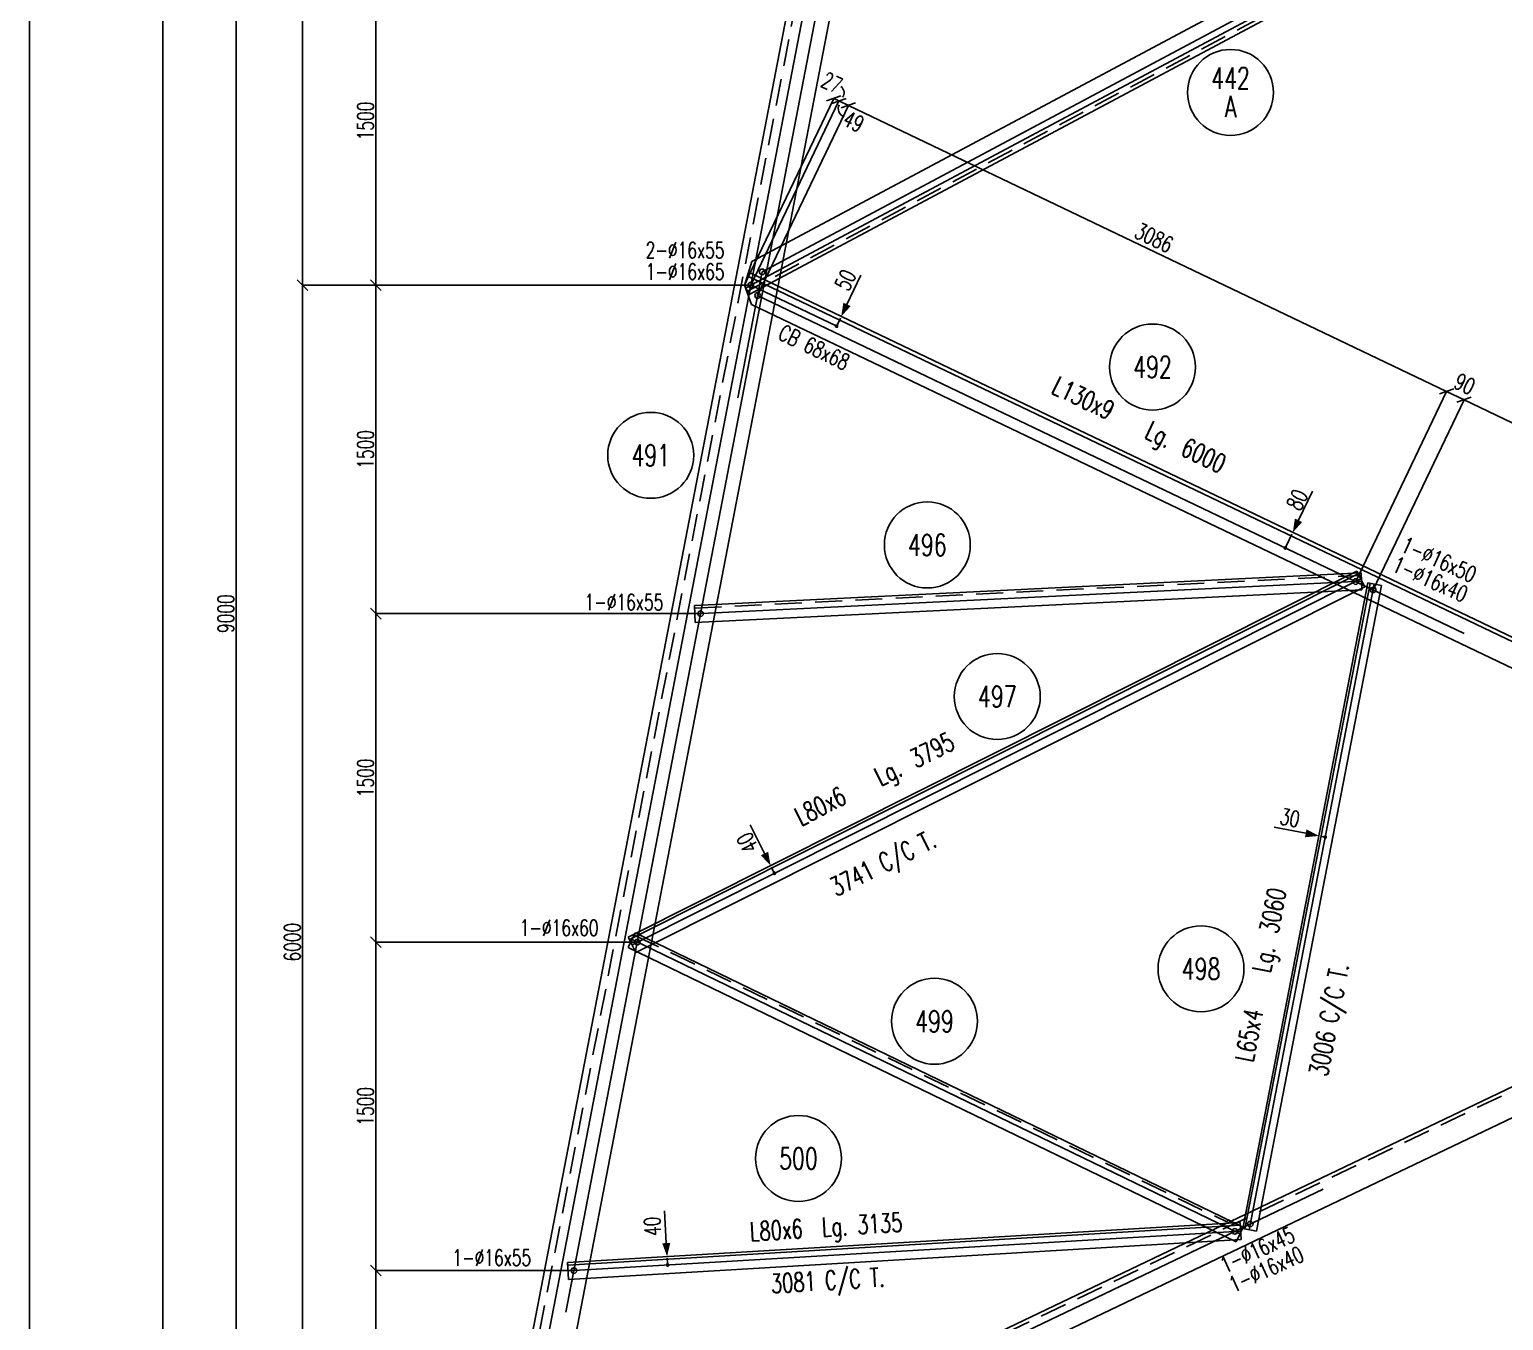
# Model space of a CAD drawing. Extents: x 550527 to 570802, y -80343 to -65993.
# Drawn here: x 550527 to 557388, y -75288 to -69280 of the extents above; entities that cross this region are included whole.
import ezdxf
from ezdxf.enums import TextEntityAlignment as Align

# ---------------------------------------------------------------- set-up
doc = ezdxf.new("R2010")
doc.units = 0
doc.header["$LTSCALE"] = 250
doc.header["$MEASUREMENT"] = 0
doc.linetypes.add('DASHED', pattern=[0.75, 0.5, -0.25])
doc.layers.get('0').update_dxf_attribs({"linetype": 'CONTINUOUS'})
doc.layers.get('DEFPOINTS').update_dxf_attribs({"linetype": 'CONTINUOUS'})
for name, color, linetype in [('ASSI', 6, 'CONTINUOUS'), ('BOLLINI_1', 7, 'CONTINUOUS'), ('BOLLINI_5', 7, 'CONTINUOUS'), ('FORI', 2, 'CONTINUOUS'), ('LINEA_ANG', 2, 'CONTINUOUS'), ('LS', 7, 'CONTINUOUS'), ('QT_MAL', 7, 'CONTINUOUS'), ('QT_MPR', 7, 'CONTINUOUS'), ('TRAT-Y', 7, 'DASHED')]:
    doc.layers.add(name, color=color, linetype=linetype)
doc.styles.add('QUOTE', font='ROMANS8.SHX', dxfattribs={"width": 0.7})
doc.styles.add('RQL', font='ROMANS8.SHX', dxfattribs={"width": 0.7})
doc.styles.add('RS', font='ROMANS8.shx', dxfattribs={"width": 0.7})
doc.styles.get("Standard").update_dxf_attribs({"font": 'ROMANS8.SHX', "width": 0.7})
doc.dimstyles.new('FRECCE1', dxfattribs={"dimtxt": 75, "dimasz": 8.33, "dimexe": 0, "dimexo": 0, "dimgap": 1, "dimtad": 1, "dimzin": 0, "dimdsep": 46, "dimtxsty": 'RS', "dimblk1": 'QUOTP', "dimblk2": 'QUOTF', "dimsah": 1, "dimcen": 0, "dimclrd": 2, "dimclre": 2, "dimclrt": 7, "dimadec": 0, "dimazin": 0, "dimtfac": 1, "dimtix": 1, "dimtmove": 2, "dimatfit": 3, "dimldrblk": 'QUOTP', "dimfxl": 1, "dimtolj": 1, "dimtzin": 0, "dimarcsym": 0})
doc.dimstyles.new('TRATTO', dxfattribs={"dimscale": 0, "dimtxt": 75, "dimasz": 50, "dimexe": 0, "dimexo": 0, "dimgap": 10, "dimtad": 1, "dimrnd": 0.5, "dimdsep": 46, "dimtxsty": 'RS', "dimblk1": 'OBLIQUE', "dimblk2": 'OBLIQUE', "dimsah": 1, "dimcen": 0.09, "dimclrd": 2, "dimclre": 2, "dimclrt": 7, "dimadec": 0, "dimazin": 0, "dimtfac": 1, "dimtix": 1, "dimtmove": 2, "dimatfit": 3, "dimfxl": 1, "dimtolj": 1, "dimtzin": 0, "dimarcsym": 0})

# ---------------------------------------------------------------- blocks, each defined once
blk = doc.blocks.new('ASSE98')
blk.add_line((0, 0), (1, 0))
at = {"color": 7, "style": 'QUOTE', "width": 0.5, "flags": 1}
for tag, p in [('TI', (1.38308, 6.82731)), ('DI_S', (1.38308, 6.42178)), ('D_S', (1.38308, 6.02092)), ('E_S', (1.38308, 5.68065)), ('NFORI', (1.36454, 5.29792)), ('ALAR', (1.36349, 4.93246)), ('FAM', (1.3775, 4.54645)), ('ALA', (1.38308, 4.19257)), ('DISP2', (1.38308, 3.84971)), ('DISP1', (1.38308, 3.50686)), ('PINZAF', (1.38308, 3.164)), ('PINZAI', (1.38308, 2.82114)), ('TRP', (1.38308, 2.47829)), ('NP', (1.38308, 2.13543)), ('SV', (1.38308, 1.79257)), ('PESO', (1.38308, 1.44971)), ('QUA', (1.38308, 1.10686)), ('LUN', (1.38308, 0.764)), ('PROF', (1.38308, 0.42114)), ('POS', (1.38308, 0.07829))]:
    blk.add_attdef(tag, p, '', height=0.2, dxfattribs=at)
at = {"color": 7, "flags": 1}
for tag, p in [('LAV1', (3.07431, 6.82847)), ('LAV2', (3.07431, 6.49513)), ('LAV3', (3.07431, 6.1618)), ('LAV4', (3.07431, 5.82847)), ('LAV5', (3.07431, 5.49513)), ('LAV6', (3.07431, 5.1618)), ('LAV7', (3.07431, 4.82847)), ('LAV8', (3.07431, 4.49513)), ('LAV9', (3.07431, 4.1618)), ('LAV10', (3.07431, 3.82847))]:
    blk.add_attdef(tag, p, '', height=0.2, dxfattribs=at)
blk = doc.blocks.new('16')
blk.add_circle((0, 0), 1)
blk = doc.blocks.new('_OBLIQUE')
at = {"color": 0, "linetype": 'ByBlock'}
blk.add_line((-0.5, -0.5), (0.5, 0.5), dxfattribs=at)
blk = doc.blocks.new('*D22')
at = {"layer": 'DEFPOINTS', "color": 0, "transparency": 16777216}
for p in [(553086.9, -67412.2), (551798.4, -70469.6), (553830.2, -70469.6)]:
    blk.add_point(p, dxfattribs=at)
at = {"layer": 'LS', "color": 2, "lineweight": -2, "transparency": 16777216}
for p, q in [((553086.9, -67412.2), (551798.4, -67412.2)), ((551798.4, -67412.2), (551798.4, -70469.6)), ((553830.2, -70469.6), (551798.4, -70469.6))]:
    blk.add_line(p, q, dxfattribs=at)
at = {"layer": 'LS', "color": 2, "lineweight": -2, "transparency": 16777216, "xscale": 50, "yscale": 50, "zscale": 50}
for p, rotation in [((551798.4, -67412.2), 90), ((551798.4, -70469.6), 270)]:
    blk.add_blockref('_OBLIQUE', p, dxfattribs=dict(at, rotation=rotation))
at = {"layer": 'LS', "color": 7, "transparency": 16777216, "insert": (551750.9, -68940.9), "char_height": 75, "attachment_point": 5, "rotation": 90, "style": 'RS'}
blk.add_mtext('\\A1;3000', dxfattribs=at)
blk = doc.blocks.new('*D24')
at = {"layer": 'DEFPOINTS', "color": 0, "transparency": 16777216}
for p in [(553145.3, -68940.9), (552139.1, -70469.6), (553884.8, -70469.6)]:
    blk.add_point(p, dxfattribs=at)
at = {"layer": 'LS', "color": 2, "lineweight": -2, "transparency": 16777216}
for p, q in [((553145.3, -68940.9), (552139.1, -68940.9)), ((552139.1, -68940.9), (552139.1, -70469.6)), ((553884.8, -70469.6), (552139.1, -70469.6))]:
    blk.add_line(p, q, dxfattribs=at)
at = {"layer": 'LS', "color": 2, "lineweight": -2, "transparency": 16777216, "xscale": 50, "yscale": 50, "zscale": 50}
for p, rotation in [((552139.1, -68940.9), 90), ((552139.1, -70469.6), 270)]:
    blk.add_blockref('_OBLIQUE', p, dxfattribs=dict(at, rotation=rotation))
at = {"layer": 'LS', "color": 7, "transparency": 16777216, "insert": (552091.6, -69705.3), "char_height": 75, "attachment_point": 5, "rotation": 90, "style": 'RS'}
blk.add_mtext('\\A1;1500', dxfattribs=at)
blk = doc.blocks.new('*D25')
at = {"layer": 'DEFPOINTS', "color": 0, "transparency": 16777216}
for p in [(553145.3, -70469.6), (552139.1, -71998.3), (553651.1, -71998.3)]:
    blk.add_point(p, dxfattribs=at)
at = {"layer": 'LS', "color": 2, "lineweight": -2, "transparency": 16777216}
for p, q in [((553145.3, -70469.6), (552139.1, -70469.6)), ((552139.1, -70469.6), (552139.1, -71998.3)), ((553651.1, -71998.3), (552139.1, -71998.3))]:
    blk.add_line(p, q, dxfattribs=at)
at = {"layer": 'LS', "color": 2, "lineweight": -2, "transparency": 16777216, "xscale": 50, "yscale": 50, "zscale": 50}
for p, rotation in [((552139.1, -70469.6), 90), ((552139.1, -71998.3), 270)]:
    blk.add_blockref('_OBLIQUE', p, dxfattribs=dict(at, rotation=rotation))
at = {"layer": 'LS', "color": 7, "transparency": 16777216, "insert": (552091.6, -71234), "char_height": 75, "attachment_point": 5, "rotation": 90, "style": 'RS'}
blk.add_mtext('\\A1;1500', dxfattribs=at)
blk = doc.blocks.new('*D26')
at = {"layer": 'DEFPOINTS', "color": 0, "transparency": 16777216}
for p in [(553086.9, -70469.6), (551798.4, -76584.4), (552139.1, -76584.4)]:
    blk.add_point(p, dxfattribs=at)
at = {"layer": 'LS', "color": 2, "lineweight": -2, "transparency": 16777216}
for p, q in [((553086.9, -70469.6), (551798.4, -70469.6)), ((551798.4, -70469.6), (551798.4, -76584.4)), ((552139.1, -76584.4), (551798.4, -76584.4))]:
    blk.add_line(p, q, dxfattribs=at)
at = {"layer": 'LS', "color": 2, "lineweight": -2, "transparency": 16777216, "xscale": 50, "yscale": 50, "zscale": 50}
for p, rotation in [((551798.4, -70469.6), 90), ((551798.4, -76584.4), 270)]:
    blk.add_blockref('_OBLIQUE', p, dxfattribs=dict(at, rotation=rotation))
at = {"layer": 'LS', "color": 7, "transparency": 16777216, "insert": (551750.9, -73527), "char_height": 75, "attachment_point": 5, "rotation": 90, "style": 'RS'}
blk.add_mtext('\\A1;6000', dxfattribs=at)
blk = doc.blocks.new('*D27')
at = {"layer": 'DEFPOINTS', "color": 0, "transparency": 16777216}
for p in [(553145.3, -71998.3), (552139.1, -73527), (553356.3, -73527)]:
    blk.add_point(p, dxfattribs=at)
at = {"layer": 'LS', "color": 2, "lineweight": -2, "transparency": 16777216}
for p, q in [((553145.3, -71998.3), (552139.1, -71998.3)), ((552139.1, -71998.3), (552139.1, -73527)), ((553356.3, -73527), (552139.1, -73527))]:
    blk.add_line(p, q, dxfattribs=at)
at = {"layer": 'LS', "color": 2, "lineweight": -2, "transparency": 16777216, "xscale": 50, "yscale": 50, "zscale": 50}
for p, rotation in [((552139.1, -71998.3), 90), ((552139.1, -73527), 270)]:
    blk.add_blockref('_OBLIQUE', p, dxfattribs=dict(at, rotation=rotation))
at = {"layer": 'LS', "color": 7, "transparency": 16777216, "insert": (552091.6, -72762.7), "char_height": 75, "attachment_point": 5, "rotation": 90, "style": 'RS'}
blk.add_mtext('\\A1;1500', dxfattribs=at)
blk = doc.blocks.new('*D28')
at = {"layer": 'DEFPOINTS', "color": 0, "transparency": 16777216}
for p in [(553356.3, -73527), (552139.1, -75055.7), (553061.5, -75055.7)]:
    blk.add_point(p, dxfattribs=at)
at = {"layer": 'LS', "color": 2, "lineweight": -2, "transparency": 16777216}
for p, q in [((553356.3, -73527), (552139.1, -73527)), ((552139.1, -73527), (552139.1, -75055.7)), ((553061.5, -75055.7), (552139.1, -75055.7))]:
    blk.add_line(p, q, dxfattribs=at)
at = {"layer": 'LS', "color": 2, "lineweight": -2, "transparency": 16777216, "xscale": 50, "yscale": 50, "zscale": 50}
for p, rotation in [((552139.1, -73527), 90), ((552139.1, -75055.7), 270)]:
    blk.add_blockref('_OBLIQUE', p, dxfattribs=dict(at, rotation=rotation))
at = {"layer": 'LS', "color": 7, "transparency": 16777216, "insert": (552091.6, -74291.4), "char_height": 75, "attachment_point": 5, "rotation": 90, "style": 'RS'}
blk.add_mtext('\\A1;1500', dxfattribs=at)
blk = doc.blocks.new('*D29')
at = {"layer": 'DEFPOINTS', "color": 0, "transparency": 16777216}
for p in [(553061.5, -75055.7), (552139.1, -76584.4), (553671.7, -76584.4)]:
    blk.add_point(p, dxfattribs=at)
at = {"layer": 'LS', "color": 2, "lineweight": -2, "transparency": 16777216}
for p, q in [((553061.5, -75055.7), (552139.1, -75055.7)), ((552139.1, -75055.7), (552139.1, -76584.4)), ((553671.7, -76584.4), (552139.1, -76584.4))]:
    blk.add_line(p, q, dxfattribs=at)
at = {"layer": 'LS', "color": 2, "lineweight": -2, "transparency": 16777216, "xscale": 50, "yscale": 50, "zscale": 50}
for p, rotation in [((552139.1, -75055.7), 90), ((552139.1, -76584.4), 270)]:
    blk.add_blockref('_OBLIQUE', p, dxfattribs=dict(at, rotation=rotation))
at = {"layer": 'LS', "color": 7, "transparency": 16777216, "insert": (552091.6, -75820.1), "char_height": 75, "attachment_point": 5, "rotation": 90, "style": 'RS'}
blk.add_mtext('\\A1;1500', dxfattribs=at)
blk = doc.blocks.new('QUOTP')
at = {"layer": 'ASSI', "color": 2, "const_width": 1.07}
blk.add_lwpolyline([(-0.53, 0, 1), (0.53, 0, 1)], format="xyb", close=True, dxfattribs=at)
blk = doc.blocks.new('QUOTF')
at = {"layer": 'LS', "color": 2}
blk.add_line((7.5, 0), (25.5, 0), dxfattribs=at)
blk.add_solid([(7.5, 2.25), (0, 0), (7.5, -2.25)], dxfattribs=at)
blk = doc.blocks.new('*D168')
at = {"layer": 'DEFPOINTS', "color": 0, "transparency": 16777216}
for p in [(556407.2, -71620.3), (556407.2, -71620.3), (556372.7, -71692.5)]:
    blk.add_point(p, dxfattribs=at)
at = {"layer": 'QT_MAL', "color": 2, "lineweight": -2, "transparency": 16777216}
blk.add_line((556376.3, -71685), (556403.6, -71627.8), dxfattribs=at)
at = {"layer": 'QT_MAL', "color": 2, "lineweight": -2, "transparency": 16777216, "xscale": 8.33, "yscale": 8.33, "zscale": 8.33}
for name, p, rotation in [('QUOTF', (556407.2, -71620.3), 64.44521450364238), ('QUOTP', (556372.7, -71692.5), 244.4452145036424)]:
    blk.add_blockref(name, p, dxfattribs=dict(at, rotation=rotation))
at = {"layer": 'QT_MAL', "color": 7, "transparency": 16777216, "insert": (556427.6, -71468.5), "char_height": 75, "attachment_point": 5, "rotation": 64.44521, "style": 'RS'}
blk.add_mtext('\\A1;80', dxfattribs=at)
blk = doc.blocks.new('YYY')
blk.add_circle((0, 0), 8)
at = {"color": 3, "style": 'RQL', "width": 0.7}
for tag, p in [('POS3', (0, 0.65)), ('POS2', (0, -4.63))]:
    blk.add_attdef(tag, text='', height=4, dxfattribs=at).set_placement(p, align=Align.CENTER)
at = {"style": 'RQL', "width": 0.7, "flags": 1}
blk.add_attdef('TIPO', text='', height=3, dxfattribs=at).set_placement((0, 0), align=Align.MIDDLE_CENTER)
blk = doc.blocks.new('*D30')
at = {"layer": 'DEFPOINTS', "color": 0, "transparency": 16777216}
for p in [(551798.4, -67412.2), (551488.8, -76584.4), (551798.4, -76584.4)]:
    blk.add_point(p, dxfattribs=at)
at = {"layer": 'LS', "color": 2, "lineweight": -2, "transparency": 16777216}
for p, q in [((551798.4, -67412.2), (551488.8, -67412.2)), ((551488.8, -67412.2), (551488.8, -76584.4)), ((551798.4, -76584.4), (551488.8, -76584.4))]:
    blk.add_line(p, q, dxfattribs=at)
at = {"layer": 'LS', "color": 2, "lineweight": -2, "transparency": 16777216, "xscale": 50, "yscale": 50, "zscale": 50}
for p, rotation in [((551488.8, -67412.2), 90), ((551488.8, -76584.4), 270)]:
    blk.add_blockref('_OBLIQUE', p, dxfattribs=dict(at, rotation=rotation))
at = {"layer": 'LS', "color": 7, "transparency": 16777216, "insert": (551441.3, -71998.3), "char_height": 75, "attachment_point": 5, "rotation": 90, "style": 'RS'}
blk.add_mtext('\\A1;9000', dxfattribs=at)
blk = doc.blocks.new('*D142')
at = {"layer": 'DEFPOINTS', "color": 0, "transparency": 16777216}
for p in [(557204.4, -71003), (556781.3, -71887.8), (559064.1, -72962.8)]:
    blk.add_point(p, dxfattribs=at)
at = {"layer": 'QT_MPR', "color": 2, "lineweight": -2, "transparency": 16777216}
for p, q in [((556781.3, -71887.8), (557204.4, -71003)), ((559480.8, -72091.5), (557204.4, -71003)), ((559064.1, -72962.8), (559480.8, -72091.5))]:
    blk.add_line(p, q, dxfattribs=at)
at = {"layer": 'QT_MPR', "color": 2, "lineweight": -2, "transparency": 16777216, "xscale": 50, "yscale": 50, "zscale": 50}
for p, rotation in [((557204.4, -71003), 154.445214503924), ((559480.8, -72091.5), 334.445214503924)]:
    blk.add_blockref('_OBLIQUE', p, dxfattribs=dict(at, rotation=rotation))
at = {"layer": 'QT_MPR', "color": 7, "transparency": 16777216, "insert": (558514.8, -71556.4), "char_height": 75, "attachment_point": 5, "rotation": 334.44521, "style": 'RS'}
blk.add_mtext('\\A1;2523', dxfattribs=at)
blk = doc.blocks.new('*D143')
at = {"layer": 'DEFPOINTS', "color": 0, "transparency": 16777216}
for p in [(557123.2, -70964.2), (556700.1, -71849), (556781.3, -71887.8)]:
    blk.add_point(p, dxfattribs=at)
at = {"layer": 'QT_MPR', "color": 2, "lineweight": -2, "transparency": 16777216}
for p, q in [((556700.1, -71849), (557123.2, -70964.2)), ((556781.3, -71887.8), (557204.4, -71003)), ((557204.4, -71003), (557123.2, -70964.2))]:
    blk.add_line(p, q, dxfattribs=at)
at = {"layer": 'QT_MPR', "color": 2, "lineweight": -2, "transparency": 16777216, "xscale": 50, "yscale": 50, "zscale": 50}
for p, rotation in [((557123.2, -70964.2), 154.445214503924), ((557204.4, -71003), 334.445214503924)]:
    blk.add_blockref('_OBLIQUE', p, dxfattribs=dict(at, rotation=rotation))
at = {"layer": 'QT_MPR', "color": 7, "transparency": 16777216, "insert": (557207.4, -70929.2), "char_height": 75, "attachment_point": 5, "rotation": 334.44521, "style": 'RS'}
blk.add_mtext('\\A1;90', dxfattribs=at)
blk = doc.blocks.new('*D144')
at = {"layer": 'DEFPOINTS', "color": 0, "transparency": 16777216}
for p in [(554339.3, -69633.1), (553916.2, -70517.9), (556700.1, -71849)]:
    blk.add_point(p, dxfattribs=at)
at = {"layer": 'QT_MPR', "color": 2, "lineweight": -2, "transparency": 16777216}
for p, q in [((553916.2, -70517.9), (554339.3, -69633.1)), ((557123.2, -70964.2), (554339.3, -69633.1)), ((556700.1, -71849), (557123.2, -70964.2))]:
    blk.add_line(p, q, dxfattribs=at)
at = {"layer": 'QT_MPR', "color": 2, "lineweight": -2, "transparency": 16777216, "xscale": 50, "yscale": 50, "zscale": 50}
for p, rotation in [((554339.3, -69633.1), 154.445214503924), ((557123.2, -70964.2), 334.445214503924)]:
    blk.add_blockref('_OBLIQUE', p, dxfattribs=dict(at, rotation=rotation))
at = {"layer": 'QT_MPR', "color": 7, "transparency": 16777216, "insert": (555761.4, -70249.2), "char_height": 75, "attachment_point": 5, "rotation": 334.44521, "style": 'RS'}
blk.add_mtext('\\A1;3086', dxfattribs=at)
blk = doc.blocks.new('*D145')
at = {"layer": 'DEFPOINTS', "color": 0, "transparency": 16777216}
for p in [(554295, -69611.9), (553884.8, -70469.6), (553916.2, -70517.9)]:
    blk.add_point(p, dxfattribs=at)
at = {"layer": 'QT_MPR', "color": 2, "lineweight": -2, "transparency": 16777216}
for p, q in [((553884.8, -70469.6), (554295, -69611.9)), ((553916.2, -70517.9), (554339.3, -69633.1)), ((554339.3, -69633.1), (554295, -69611.9))]:
    blk.add_line(p, q, dxfattribs=at)
at = {"layer": 'QT_MPR', "color": 2, "lineweight": -2, "transparency": 16777216, "xscale": 50, "yscale": 50, "zscale": 50}
for p, rotation in [((554295, -69611.9), 154.445214503924), ((554339.3, -69633.1), 334.445214503924)]:
    blk.add_blockref('_OBLIQUE', p, dxfattribs=dict(at, rotation=rotation))
at = {"layer": 'QT_MPR', "color": 7, "transparency": 16777216, "insert": (554363.6, -69707.7), "char_height": 75, "attachment_point": 5, "rotation": 334.44521, "style": 'RS'}
blk.add_mtext('\\A1;49', dxfattribs=at)
blk = doc.blocks.new('*D147')
at = {"layer": 'DEFPOINTS', "color": 0, "transparency": 16777216}
for p in [(554270.7, -69600.3), (553882.1, -70412.9), (553884.8, -70469.6)]:
    blk.add_point(p, dxfattribs=at)
at = {"layer": 'QT_MPR', "color": 2, "lineweight": -2, "transparency": 16777216}
for p, q in [((553882.1, -70412.9), (554270.7, -69600.3)), ((553884.8, -70469.6), (554295, -69611.9)), ((554295, -69611.9), (554270.7, -69600.3))]:
    blk.add_line(p, q, dxfattribs=at)
at = {"layer": 'QT_MPR', "color": 2, "lineweight": -2, "transparency": 16777216, "xscale": 50, "yscale": 50, "zscale": 50}
for p, rotation in [((554270.7, -69600.3), 154.445214503924), ((554295, -69611.9), 334.445214503924)]:
    blk.add_blockref('_OBLIQUE', p, dxfattribs=dict(at, rotation=rotation))
at = {"layer": 'QT_MPR', "color": 7, "transparency": 16777216, "insert": (554262, -69527.5), "char_height": 75, "attachment_point": 5, "rotation": 334.44521, "style": 'RS'}
blk.add_mtext('\\A1;27', dxfattribs=at)
blk = doc.blocks.new('xxx')
blk.add_circle((0, 0), 8)
at = {"color": 3, "style": 'RQL', "width": 0.7}
blk.add_attdef('POS', text='', height=4, dxfattribs=at).set_placement((0, 0), align=Align.MIDDLE)
at = {"style": 'RQL', "width": 0.7, "flags": 1}
for tag, p in [('POS1', (-0.39, -5.42)), ('TIPO', (-0.39, -8.66))]:
    blk.add_attdef(tag, p, '', height=2, dxfattribs=at)
blk = doc.blocks.new('*D187')
at = {"layer": 'DEFPOINTS', "color": 0, "transparency": 16777216}
for p in [(554284, -70660.5), (554305.5, -70615.4), (554305.5, -70615.4)]:
    blk.add_point(p, dxfattribs=at)
at = {"layer": 'QT_MAL', "color": 2, "lineweight": -2, "transparency": 16777216}
for p, q in [((554284, -70660.5), (554284, -70660.5)), ((554287.6, -70653), (554301.9, -70622.9)), ((554305.5, -70615.4), (554305.5, -70615.4))]:
    blk.add_line(p, q, dxfattribs=at)
at = {"layer": 'QT_MAL', "color": 2, "lineweight": -2, "transparency": 16777216, "xscale": 8.33, "yscale": 8.33, "zscale": 8.33}
for name, p, rotation in [('QUOTF', (554305.5, -70615.4), 64.445214503924), ('QUOTP', (554284, -70660.5), 244.445214503924)]:
    blk.add_blockref(name, p, dxfattribs=dict(at, rotation=rotation))
at = {"layer": 'QT_MAL', "color": 7, "transparency": 16777216, "insert": (554325.2, -70445.7), "char_height": 75, "attachment_point": 5, "rotation": 64.44521, "style": 'RS'}
blk.add_mtext('\\A1;50', dxfattribs=at)
blk = doc.blocks.new('*D189')
at = {"layer": 'DEFPOINTS', "color": 0, "transparency": 16777216}
for p in [(553976.7, -73170.9), (553976.7, -73170.9), (553994.6, -73206.7)]:
    blk.add_point(p, dxfattribs=at)
at = {"layer": 'QT_MAL', "color": 2, "lineweight": -2, "transparency": 16777216}
for p, q in [((553976.7, -73170.9), (553976.7, -73170.9)), ((553990.9, -73199.3), (553980.4, -73178.4)), ((553994.6, -73206.7), (553994.6, -73206.7))]:
    blk.add_line(p, q, dxfattribs=at)
at = {"layer": 'QT_MAL', "color": 2, "lineweight": -2, "transparency": 16777216, "xscale": 8.33, "yscale": 8.33, "zscale": 8.33}
for name, p, rotation in [('QUOTF', (553976.7, -73170.9), 116.6488619959847), ('QUOTP', (553994.6, -73206.7), 296.6488619959847)]:
    blk.add_blockref(name, p, dxfattribs=dict(at, rotation=rotation))
at = {"layer": 'QT_MAL', "color": 7, "transparency": 16777216, "insert": (553868.9, -73065), "char_height": 75, "attachment_point": 5, "rotation": 116.64886, "style": 'RS'}
blk.add_mtext('\\A1;40', dxfattribs=at)
blk = doc.blocks.new('*D191')
at = {"layer": 'DEFPOINTS', "color": 0, "transparency": 16777216}
for p in [(553495, -74989.9), (553495, -74989.9), (553497.4, -75029.9)]:
    blk.add_point(p, dxfattribs=at)
at = {"layer": 'QT_MAL', "color": 2, "lineweight": -2, "transparency": 16777216}
for p, q in [((553495, -74989.9), (553495, -74989.9)), ((553496.9, -75021.6), (553495.5, -74998.3)), ((553497.4, -75029.9), (553497.4, -75029.9))]:
    blk.add_line(p, q, dxfattribs=at)
at = {"layer": 'QT_MAL', "color": 2, "lineweight": -2, "transparency": 16777216, "xscale": 8.33, "yscale": 8.33, "zscale": 8.33}
for name, p, rotation in [('QUOTF', (553495, -74989.9), 93.39416441220246), ('QUOTP', (553497.4, -75029.9), 273.3941644122025)]:
    blk.add_blockref(name, p, dxfattribs=dict(at, rotation=rotation))
at = {"layer": 'QT_MAL', "color": 7, "transparency": 16777216, "insert": (553427, -74849.8), "char_height": 75, "attachment_point": 5, "rotation": 93.39416, "style": 'RS'}
blk.add_mtext('\\A1;40', dxfattribs=at)
blk = doc.blocks.new('*D192')
at = {"layer": 'DEFPOINTS', "color": 0, "transparency": 16777216}
for p in [(556528.9, -73032.5), (556528.9, -73032.5), (556558.4, -73038.2)]:
    blk.add_point(p, dxfattribs=at)
at = {"layer": 'QT_MAL', "color": 2, "lineweight": -2, "transparency": 16777216}
blk.add_line((556550.2, -73036.6), (556537.1, -73034.1), dxfattribs=at)
at = {"layer": 'QT_MAL', "color": 2, "lineweight": -2, "transparency": 16777216, "xscale": 8.33, "yscale": 8.33, "zscale": 8.33}
for name, p, rotation in [('QUOTF', (556528.9, -73032.5), 169.0341688131407), ('QUOTP', (556558.4, -73038.2), 349.0341688131407)]:
    blk.add_blockref(name, p, dxfattribs=dict(at, rotation=rotation))
at = {"layer": 'QT_MAL', "color": 7, "transparency": 16777216, "insert": (556394.1, -72948.9), "char_height": 75, "attachment_point": 5, "rotation": 349.03417, "style": 'RS'}
blk.add_mtext('\\A1;30', dxfattribs=at)
blk = doc.blocks.new('bull')
at = {"style": 'RS', "width": 0.7, "flags": 1}
for tag, p in [('NN', (-12.25, 0)), ('DIAMETRO', (0, -4.86)), ('SERRAGGIO', (0, -9.71)), ('LUNGHEZZA', (0, -14.57)), ('NB', (0, -19.43)), ('TIPO', (0, -24.12)), ('EL', (-0.14, -29))]:
    blk.add_attdef(tag, p, '', height=3, dxfattribs=at)
at = {"style": 'RS', "width": 0.7}
blk.add_attdef('BULLONE', (0, 0), '', height=3, dxfattribs=at)

msp = doc.modelspace()

# ---------------------------------------------------------------- linework, layer by layer
at = {"layer": 'LINEA_ANG'}
for p, q in [((552763.658, -75887.126), (554524.705, -66755.384)), ((554721.087, -66793.256), (552960.039, -75924.998)), ((559409.716, -67561.939), (553877.674, -70513.11)), ((553889.717, -70359.344), (559219.711, -67515.959)), ((553889.717, -70359.344), (553855.552, -70471.642)), ((553882.131, -70412.934), (553855.386, -70468.869)), ((559287.405, -73017.417), (553874.366, -70429.173)), ((559295.17, -73001.177), (553882.131, -70412.934)), ((553887.4, -70559.55), (553855.386, -70468.869)), ((553877.674, -70513.11), (553855.552, -70471.642)), ((553887.4, -70559.55), (559239.092, -73118.46)), ((553314.215, -73503.385), (556706.08, -71801.246)), ((553319.822, -73514.557), (556711.687, -71812.418)), ((553622.171, -71959.699), (556725.452, -71807.72)), ((556706.08, -71801.246), (556741.962, -71872.747)), ((556725.452, -71807.72), (556729.365, -71887.624)), ((556741.962, -71872.747), (553350.097, -73574.886)), ((556729.365, -71887.624), (553626.084, -72039.603)), ((556174.907, -74859.587), (556756.991, -71855.46)), ((556184.724, -74861.489), (556766.809, -71857.362)), ((556820.804, -71867.824), (556238.72, -74871.951)), ((556756.991, -71855.46), (556820.804, -71867.824)), ((553626.084, -72039.603), (553622.171, -71959.699)), ((552691.09, -76464.897), (559927.422, -73004.846)), ((559983.5, -73122.129), (552859.039, -76528.689)), ((553350.097, -73574.886), (553314.215, -73503.385)), ((553314.557, -73551.264), (553347.236, -73483.758)), ((553347.236, -73483.758), (556177.094, -74853.664)), ((556144.415, -74921.17), (553314.557, -73551.264)), ((553032.16, -75017.389), (556161.661, -74831.782)), ((553032.9, -75029.867), (556162.401, -74844.26)), ((556105.087, -74818.806), (556100.076, -74829.157)), ((556161.661, -74831.782), (556166.397, -74911.642)), ((556166.397, -74911.642), (553036.896, -75097.249)), ((556177.094, -74853.664), (556144.415, -74921.17)), ((556238.72, -74871.951), (556174.907, -74859.587)), ((553036.896, -75097.249), (553032.16, -75017.389))]:
    msp.add_line(p, q, dxfattribs=at)
at = {"layer": 'LS', "color": 6}
for p, q in [((554598.358, -66769.588), (552705.578, -76584.415)), ((553884.807, -70469.635), (559615.961, -67412.245)), ((553884.807, -70469.635), (559615.961, -67412.245)), ((553937.525, -70407.51), (557087.33, -68727.188)), ((553024.119, -75249.454), (554240.71, -68940.94)), ((553937.525, -70407.51), (553824.575, -70993.203)), ((559295.17, -73001.177), (553882.131, -70412.934)), ((554284.96, -70660.968), (553884.807, -70469.635)), ((557204.469, -72090.184), (553916.234, -70517.915)), ((552737.326, -76499.003), (556548.699, -74676.596))]:
    msp.add_line(p, q, dxfattribs=at)
at = {"layer": 'LS', "color": 2}
msp.add_line((551148.115, -76584.219), (551148.115, -67412.245), dxfattribs=at)
at = {"layer": 'LS', "color": 8}
msp.add_lwpolyline([(550527.43, -65993.396), (550527.43, -80343.396), (566427.43, -80343.396), (566427.43, -78343.396), (570802.43, -78343.396), (570802.43, -65993.396), (550527.43, -65993.396)], close=True, dxfattribs=at)
at = {"layer": 'LS', "color": 6}
for centre, radius, start, end in [((554283.959, -69574.143), 35.183, 323.5212486, 55.5535911), ((554332.532, -69647.289), 41, 155.245941, 250.2227206)]:
    msp.add_arc(centre, radius, start, end, dxfattribs=at)
at = {"layer": 'TRAT-Y'}
for p, q in [((552795.079, -75893.186), (554556.126, -66761.444)), ((553622.783, -71972.184), (556726.063, -71820.205)), ((552698.855, -76481.136), (559935.187, -73021.085)), ((553342.225, -73494.109), (556100.076, -74829.157))]:
    msp.add_line(p, q, dxfattribs=at)
at = {"layer": 'TRAT-Y', "color": 2}
msp.add_line((559401.715, -67546.94), (553869.672, -70498.111), dxfattribs=at)

# ---------------------------------------------------------------- block references
at = {"layer": 'ASSI'}
for p, xscale, rotation in [((554524.705, -66755.381), 9300, 259.0845673897512), ((553861.2, -70482.229), 6270, 28.07851642279414), ((556727.409, -71847.672), 3107, 182.8037390315036), ((559927.422, -73004.846), 8020.999999999999, 205.5547854963537)]:
    msp.add_blockref('ASSE98', p, dxfattribs=dict(at, xscale=xscale, rotation=rotation))
ref = msp.add_blockref('ASSE98', (559295.17, -73001.177), dxfattribs=dict(at, xscale=6000, rotation=154.445214503924))
ref.add_attrib('PROF', 'L130x9', (555278.528, -70969.777), dxfattribs={"layer": '0', "color": 2, "height": 87.5, "rotation": -25.5547855, "style": 'QUOTE', "width": 0.7})
ref.add_attrib('LUN', '6000', (555879.15, -71256.965), dxfattribs={"layer": '0', "color": 2, "height": 87.5, "rotation": -25.5547855, "style": 'QUOTE', "width": 0.7})
ref.add_attrib('SV', 'Lg.', (555712.097, -71177.089), dxfattribs={"layer": '0', "color": 2, "height": 87.5, "rotation": -25.5547855, "style": 'QUOTE', "width": 0.7})
ref.add_attrib('LAV1', 'CB 68x68', (554005.89, -70717.529), dxfattribs={"layer": '0', "color": 7, "height": 75, "rotation": -25.5547855, "width": 0.7})
ref = msp.add_blockref('ASSE98', (556724.021, -71836.997), dxfattribs=dict(at, xscale=3795, rotation=206.6488619959846))
ref.add_attrib('PROF', 'L80x6', (554117.33, -72988.473), dxfattribs={"layer": '0', "color": 2, "height": 87.5, "rotation": 26.648862, "style": 'QUOTE', "width": 0.7})
ref.add_attrib('LUN', '3795', (554653.965, -72719.173), dxfattribs={"layer": '0', "color": 2, "height": 87.5, "rotation": 26.648862, "style": 'QUOTE', "width": 0.7})
ref.add_attrib('PESO', '3741 C/C T.', (554282.161, -73316.934), dxfattribs={"layer": '0', "color": 2, "height": 87.5, "rotation": 26.648862, "style": 'QUOTE', "width": 0.7})
ref.add_attrib('SV', 'Lg.', (554488.468, -72802.224), dxfattribs={"layer": '0', "color": 2, "height": 87.5, "rotation": 26.648862, "style": 'QUOTE', "width": 0.7})
ref = msp.add_blockref('ASSE98', (556786.443, -71861.166), dxfattribs=dict(at, xscale=3060, rotation=259.0341688131408))
ref.add_attrib('PROF', 'L65x4', (556222.254, -74089.532), dxfattribs={"layer": '0', "color": 2, "height": 87.5, "rotation": 79.0341688, "style": 'QUOTE', "width": 0.7})
ref.add_attrib('LUN', '3060', (556338.021, -73492.061), dxfattribs={"layer": '0', "color": 2, "height": 87.5, "rotation": 79.0341688, "style": 'QUOTE', "width": 0.7})
ref.add_attrib('PESO', '3006 C/C T.', (556568.318, -74156.586), dxfattribs={"layer": '0', "color": 2, "height": 87.5, "rotation": 79.0341688, "style": 'QUOTE', "width": 0.7})
ref.add_attrib('SV', 'Lg.', (556302.798, -73673.847), dxfattribs={"layer": '0', "color": 2, "height": 87.5, "rotation": 79.0341688, "style": 'QUOTE', "width": 0.7})
at = {"layer": 'ASSI', "xscale": 3144, "zscale": 3144, "rotation": 154.1688339491269}
msp.add_blockref('ASSE98', (556161.843, -74885.167), dxfattribs=at)
at = {"layer": 'ASSI'}
ref = msp.add_blockref('ASSE98', (556164.029, -74871.712), dxfattribs=dict(at, xscale=3135, zscale=3135, rotation=183.3941644122025))
ref.add_attrib('PROF', 'L80x6', (553882.664, -74918.081), dxfattribs={"layer": '0', "color": 2, "height": 87.5, "rotation": 3.3941644, "style": 'QUOTE', "width": 0.7})
ref.add_attrib('LUN', '3135', (554382.693, -74886.143), dxfattribs={"layer": '0', "color": 2, "height": 87.5, "rotation": 3.3941644, "style": 'QUOTE', "width": 0.7})
ref.add_attrib('PESO', '3081 C/C T.', (553980.277, -75160.422), dxfattribs={"layer": '0', "color": 2, "height": 87.5, "rotation": 3.3941644, "style": 'QUOTE', "width": 0.7})
ref.add_attrib('SV', 'Lg.', (554217.718, -74897.105), dxfattribs={"layer": '0', "color": 2, "height": 87.5, "rotation": 3.3941644, "style": 'QUOTE', "width": 0.7})
at = {"layer": 'BOLLINI_1'}
for p, xscale, yscale, zscale, values in [((555754.449, -70850.609), 25, 25, 25, {'POS': '492'}), ((553418.999, -71261.471), 24.99750000000225, 24.99750000000225, 24.99750000000225, {'POS': '491'}), ((554706.28, -71678.644), 25, 25, 25, {'POS': '496'}), ((555031.849, -72383.966), 25, 25, 25, {'POS': '497'}), ((555980.127, -73651.537), 25, 25, 25, {'POS': '498'}), ((554739.728, -73895.296), 25, 25, 25, {'POS': '499'}), ((554106.546, -74533.667), 25, 25, 25, {'POS': '500'})]:
    msp.add_blockref('xxx', p, dxfattribs=dict(at, xscale=xscale, yscale=yscale, zscale=zscale)).add_auto_attribs(values)
at = {"layer": 'BOLLINI_5', "xscale": 25, "yscale": 25, "zscale": 25}
msp.add_blockref('YYY', (556117.606, -69572.588), dxfattribs=at).add_auto_attribs({'POS3': '442', 'POS2': 'A'})
at = {"layer": 'FORI', "xscale": -13, "yscale": 13, "zscale": 13}
for p in [(553884.807, -70469.635), (553884.807, -70469.635), (553937.525, -70407.51), (553937.525, -70407.51), (553916.234, -70517.915), (553356.288, -73527.025), (556137.321, -74873.296), (553061.481, -75055.72)]:
    msp.add_blockref('16', p, dxfattribs=at)
for p, rotation in [((556700.081, -71849.011), 0.06045860699996908), ((556781.276, -71887.834), 359.9078040810001), ((553651.095, -71998.33), 0.04451163300001504), ((556209.495, -74838.786), 359.9078040810001)]:
    msp.add_blockref('16', p, dxfattribs=dict(at, rotation=rotation))
at = {"layer": 'LS', "color": 7, "xscale": 25, "yscale": 25, "zscale": 25}
for p, values in [((553395.613, -70344.068), {'BULLONE': '2-%%c16x55                '}), ((553395.613, -70444.068), {'BULLONE': '1-%%c16x65                '}), ((553110.953, -71982.302), {'BULLONE': '1-%%c16x55                '}), ((552809.168, -73497.628), {'BULLONE': '1-%%c16x60                '}), ((552495.878, -75033.002), {'BULLONE': '1-%%c16x55                '})]:
    msp.add_blockref('bull', p, dxfattribs=at).add_auto_attribs(values)
for p, rotation, values in [((556905.311, -71706.225), 335.8011759986111, {'BULLONE': '1-%%c16x50                '}), ((556864.321, -71797.438), 335.8011759986111, {'BULLONE': '1-%%c16x40                '}), ((556091.18, -75069.602), 24.54732674448593, {'BULLONE': '1-%%c16x45                '}), ((556132.724, -75160.563), 24.54732674448593, {'BULLONE': '1-%%c16x40                '})]:
    msp.add_blockref('bull', p, dxfattribs=dict(at, rotation=rotation)).add_auto_attribs(values)

# ---------------------------------------------------------------- dimensions: what is measured, and where the dimension line sits
at = {"layer": 'LS', "color": 6}
for base, p1, p2, picture, middle in [((551488.823, -76584.415), (551798.428, -67412.245), (551798.428, -76584.415), '*D30', (551441.323, -71998.33)), ((551798.428, -70469.635), (553086.868, -67412.245), (553830.192, -70469.635), '*D22', (551750.928, -68940.94)), ((552139.136, -70469.635), (553145.347, -68940.94), (553884.807, -70469.635), '*D24', (552091.636, -69705.288)), ((551798.428, -76584.415), (553086.868, -70469.635), (552139.136, -76584.415), '*D26', (551750.928, -73527.025)), ((552139.136, -71998.33), (553145.347, -70469.635), (553651.095, -71998.33), '*D25', (552091.636, -71233.983)), ((552139.136, -73527.025), (553145.347, -71998.33), (553356.288, -73527.025), '*D27', (552091.636, -72762.678)), ((552139.136, -75055.72), (553356.288, -73527.025), (553061.481, -75055.72), '*D28', (552091.636, -74291.373)), ((552139.136, -76584.415), (553061.481, -75055.72), (553671.674, -76584.415), '*D29', (552091.636, -75820.068))]:
    dim = msp.add_linear_dim(base=base, p1=p1, p2=p2, angle=90, dimstyle='TRATTO', override={"dimscale": 1, "dimlfac": 0.981228}, dxfattribs=at)
    dim.commit()
    dim.dimension.update_dxf_attribs({"geometry": picture, "text_midpoint": middle})
at = {"layer": 'QT_MAL'}
for base, p1, p2, angle, text, picture, middle in [((554305.542, -70615.388), (554283.974, -70660.497), (554305.542, -70615.388), 64.4452145, '50', '*D187', (554325.154, -70445.725)), ((556407.221, -71620.305), (556372.711, -71692.479), (556407.221, -71620.305), 64.4452145, '80', '*D168', (556427.558, -71468.468)), ((556528.928, -73032.492), (556558.38, -73038.199), (556528.928, -73032.492), 349.0341688, '30', '*D192', (556394.071, -72948.89)), ((553976.669, -73170.946), (553994.609, -73206.697), (553976.669, -73170.946), 116.648862, '40', '*D189', (553868.871, -73064.958)), ((553495.002, -74989.938), (553497.371, -75029.868), (553495.002, -74989.938), 93.3941644, '40', '*D191', (553427.022, -74849.764))]:
    dim = msp.add_linear_dim(base=base, p1=p1, p2=p2, angle=angle, text=text, dimstyle='FRECCE1', dxfattribs=at)
    dim.commit()
    dim.dimension.update_dxf_attribs({"geometry": picture, "text_midpoint": middle, "dimtype": 160})
at = {"layer": 'QT_MPR'}
for base, p1, p2, text, picture, middle in [((554270.707, -69600.268), (553884.807, -70469.635), (553882.131, -70412.934), '27', '*D147', (554261.975, -69527.486)), ((554294.952, -69611.861), (553916.234, -70517.915), (553884.807, -70469.635), '49', '*D145', (554363.564, -69707.718)), ((554339.32, -69633.076), (556700.081, -71849.011), (553916.234, -70517.915), '3086', '*D144', (555761.392, -70249.214)), ((557123.166, -70964.171), (556781.276, -71887.834), (556700.081, -71849.011), '90', '*D143', (557207.381, -70929.207)), ((557204.362, -71002.995), (559064.142, -72962.76), (556781.276, -71887.834), '2523', '*D142', (558514.811, -71556.43))]:
    dim = msp.add_linear_dim(base=base, p1=p1, p2=p2, angle=334.4452145, text=text, dimstyle='TRATTO', override={"dimscale": 1}, dxfattribs=at)
    dim.commit()
    dim.dimension.update_dxf_attribs({"geometry": picture, "text_midpoint": middle, "dimtype": 160})

doc.saveas('drawing.dxf')
